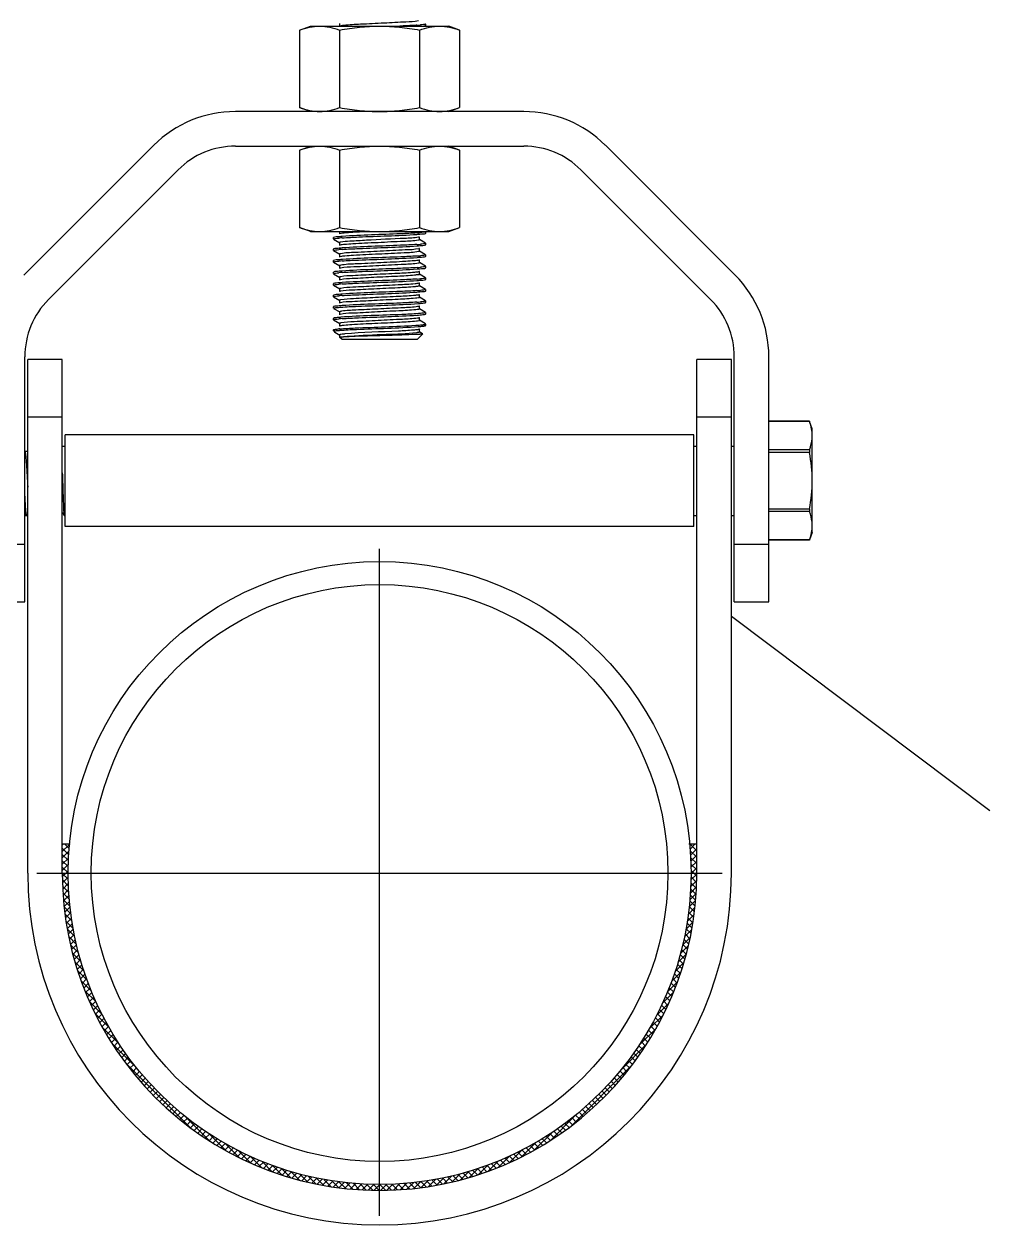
# Model space of a CAD drawing. Extents: x 27938 to 1507990, y 110129 to 923079.
# Drawn here: x 531898 to 533892, y 338932 to 341410 of the extents above; entities that cross this region are included whole.
import ezdxf

# ---------------------------------------------------------------- set-up
doc = ezdxf.new("R2010")
doc.units = 0
doc.header["$LTSCALE"] = 1000
doc.header["$MEASUREMENT"] = 0
doc.linetypes.add('CENTER', pattern=[50.8, 31.75, -6.35, 6.35, -6.35])
doc.styles.get("Standard").update_dxf_attribs({"font": 'gbenor.shx', "bigfont": 'gbcbig.shx'})
doc.dimstyles.get("Standard").update_dxf_attribs({"dimtxt": 0.18, "dimasz": 0.18, "dimexe": 0.18, "dimexo": 0.0625, "dimgap": 0.09, "dimtad": 0, "dimtih": 1, "dimtoh": 1, "dimdec": 4, "dimzin": 0, "dimdsep": 46, "dimtxsty": 'Standard', "dimcen": 0.09, "dimadec": 0, "dimazin": 0, "dimtfac": 1, "dimtdec": 4, "dimtofl": 0, "dimtmove": 0, "dimatfit": 3, "dimfxl": 1, "dimtolj": 1, "dimtzin": 0, "dimarcsym": 0})

msp = doc.modelspace()

# ---------------------------------------------------------------- hatches: boundary and pattern name
h = msp.add_hatch()
h.set_pattern_fill('ANSI37', color=256, scale=2.904, style=0)
h.set_pattern_definition([(45, (672231.241, 604978.367), (-6.51966594, 6.51966594), []), (135, (672231.241, 604978.367), (-6.51966594, -6.51966594), [])])
h.paths.add_polyline_path([(533286.4, 339717.8), (533271.8, 339717.8, -0.023186), (533274.5, 339658.3, -1), (531988.6, 339658.3, -0.023186), (531991.4, 339717.8), (531976.7, 339717.8), (531976.7, 339658.3, 1), (533286.4, 339658.3)])

# ---------------------------------------------------------------- linework, layer by layer
at = {"linetype": 'Continuous'}
for p, q in [((532466.6, 341398.1), (532488.7, 341406.1)), ((532466.6, 341398.1), (532466.6, 341238)), ((532488.7, 341406.1), (532774.5, 341406.1)), ((532549.1, 341398.1), (532549.1, 341238)), ((532549.2, 341411.9), (532549.2, 341405.9)), ((532714.1, 341398.1), (532714.1, 341238)), ((532726.6, 341407.1), (532726.8, 341407.4)), ((532726.8, 341407.4), (532726.8, 341410.4)), ((532726.8, 341407.4), (532726.8, 341410.4)), ((532796.6, 341398.1), (532774.5, 341406.1)), ((532796.6, 341398.1), (532796.6, 341238)), ((532929.2, 341229.9), (532333.9, 341229.9)), ((532488.7, 341229.9), (532466.6, 341238)), ((532774.5, 341229.9), (532796.6, 341238)), ((532165.5, 341160.2), (531897.6, 340892.3)), ((532333.9, 341158.5), (532929.2, 341158.5)), ((532466.6, 341150.4), (532488.7, 341158.5)), ((532466.6, 341150.4), (532466.6, 340990.3)), ((532549.1, 341150.4), (532549.1, 340990.3)), ((532714.1, 341150.4), (532714.1, 340990.3)), ((532796.6, 341150.4), (532774.5, 341158.5)), ((532796.6, 341150.4), (532796.6, 340990.3)), ((533365.5, 340892.3), (533097.6, 341160.2)), ((531948.2, 340841.8), (532216.1, 341109.7)), ((533047.1, 341109.7), (533315, 340841.8)), ((532488.7, 340982.3), (532466.6, 340990.3)), ((532488.7, 340982.3), (532774.5, 340982.3)), ((532536.6, 340970.1), (532536.3, 340969.8)), ((532536.3, 340966.9), (532536.3, 340969.8)), ((532536.3, 340966.9), (532536.3, 340969.8)), ((532549.2, 340983.2), (532549.2, 340977.3)), ((532713.9, 340965.4), (532713.9, 340971.3)), ((532726.6, 340978.5), (532726.8, 340978.8)), ((532726.8, 340978.8), (532726.8, 340981.7)), ((532726.8, 340978.8), (532726.8, 340981.7)), ((532774.5, 340982.3), (532796.6, 340990.3)), ((532536.6, 340946.3), (532536.3, 340946)), ((532536.3, 340943), (532536.3, 340946)), ((532536.3, 340943), (532536.3, 340946)), ((532536.6, 340966.6), (532549.5, 340959.1)), ((532549.2, 340959.4), (532549.2, 340953.5)), ((532726.6, 340958.2), (532713.7, 340965.7)), ((532713.9, 340941.6), (532713.9, 340947.5)), ((532726.6, 340954.7), (532726.8, 340954.9)), ((532726.8, 340954.9), (532726.8, 340957.9)), ((532726.8, 340954.9), (532726.8, 340957.9)), ((532536.6, 340922.5), (532536.3, 340922.2)), ((532536.3, 340919.2), (532536.3, 340922.2)), ((532536.3, 340919.2), (532536.3, 340922.2)), ((532536.6, 340942.8), (532549.5, 340935.3)), ((532536.6, 340919), (532549.5, 340911.5)), ((532549.2, 340935.6), (532549.2, 340929.6)), ((532712.5, 340940.8), (532711.9, 340940.7)), ((532726.6, 340934.4), (532713.7, 340941.9)), ((532713.9, 340917.7), (532713.9, 340923.7)), ((532726.6, 340930.9), (532726.8, 340931.1)), ((532726.8, 340931.1), (532726.8, 340934.1)), ((532726.8, 340931.1), (532726.8, 340934.1)), ((532536.6, 340898.7), (532536.3, 340898.4)), ((532536.3, 340895.4), (532536.3, 340898.4)), ((532536.3, 340895.4), (532536.3, 340898.4)), ((532536.6, 340895.2), (532549.5, 340887.7)), ((532549.2, 340911.8), (532549.2, 340905.8)), ((532712.8, 340917.1), (532711.9, 340916.9)), ((532726.6, 340910.6), (532713.7, 340918)), ((532726.6, 340886.7), (532713.7, 340894.2)), ((532713.9, 340893.9), (532713.9, 340899.9)), ((532726.6, 340907.1), (532726.8, 340907.3)), ((532726.8, 340907.3), (532726.8, 340910.3)), ((532726.8, 340907.3), (532726.8, 340910.3)), ((532536.6, 340874.8), (532536.3, 340874.6)), ((532536.3, 340871.6), (532536.3, 340874.6)), ((532536.3, 340871.6), (532536.3, 340874.6)), ((532536.6, 340871.3), (532549.5, 340863.9)), ((532549.2, 340888), (532549.2, 340882)), ((532726.6, 340862.9), (532713.7, 340870.4)), ((532713.9, 340870.1), (532713.9, 340876.1)), ((532726.6, 340883.2), (532726.8, 340883.5)), ((532726.8, 340883.5), (532726.8, 340886.5)), ((532726.8, 340883.5), (532726.8, 340886.5)), ((532536.6, 340851), (532536.3, 340850.8)), ((532536.3, 340847.8), (532536.3, 340850.8)), ((532536.3, 340847.8), (532536.3, 340850.8)), ((532536.6, 340847.5), (532549.5, 340840)), ((532549.2, 340864.2), (532549.2, 340858.2)), ((532726.6, 340839.1), (532713.7, 340846.6)), ((532713.9, 340846.3), (532713.9, 340852.3)), ((532726.6, 340859.4), (532726.8, 340859.7)), ((532726.8, 340859.7), (532726.8, 340862.7)), ((532726.8, 340859.7), (532726.8, 340862.7)), ((532536.6, 340827.2), (532536.3, 340827)), ((532536.3, 340824), (532536.3, 340827)), ((532536.3, 340824), (532536.3, 340827)), ((532536.6, 340823.7), (532549.5, 340816.2)), ((532549.2, 340840.3), (532549.2, 340834.4)), ((532726.6, 340815.3), (532713.7, 340822.8)), ((532713.9, 340822.5), (532713.9, 340828.4)), ((532726.6, 340835.6), (532726.8, 340835.9)), ((532726.8, 340835.9), (532726.8, 340838.9)), ((532726.8, 340835.9), (532726.8, 340838.9)), ((532536.6, 340803.4), (532536.3, 340803.1)), ((532536.3, 340800.2), (532536.3, 340803.1)), ((532536.3, 340800.2), (532536.3, 340803.1)), ((532536.6, 340799.9), (532549.5, 340792.4)), ((532549.2, 340816.5), (532549.2, 340810.6)), ((532726.6, 340791.5), (532713.7, 340799)), ((532713.9, 340798.7), (532713.9, 340804.6)), ((532726.6, 340811.8), (532726.8, 340812.1)), ((532726.8, 340812.1), (532726.8, 340815)), ((532726.8, 340812.1), (532726.8, 340815)), ((532536.3, 340779.3), (532536.4, 340779.4)), ((532536.3, 340777.2), (532536.3, 340779.3)), ((532536.3, 340777.2), (532539, 340777.2)), ((532536.4, 340779.4), (532536.6, 340779.6)), ((532538.5, 340775.1), (532539.3, 340774.5)), ((532539.3, 340774.5), (532549.5, 340768.6)), ((532549.2, 340792.7), (532549.2, 340786.8)), ((532709, 340759.4), (532720.6, 340771)), ((532713.7, 340780.5), (532714.8, 340781.1)), ((532720.5, 340771.2), (532713.7, 340775.2)), ((532713.9, 340774.9), (532713.9, 340780.8)), ((532726.6, 340788), (532726.8, 340788.3)), ((532726.7, 340791), (532726.7, 340791.1)), ((532726.8, 340788.3), (532726.8, 340791.2)), ((532726.8, 340788.3), (532726.8, 340791.2)), ((532549.2, 340768.9), (532549.2, 340764.4)), ((532554.8, 340764.4), (532549.2, 340764.4)), ((532554.2, 340759.4), (532549.2, 340764.4)), ((532709, 340759.4), (532554.2, 340759.4)), ((531899.3, 340217.9), (531899.3, 340723.9)), ((533363.8, 340217.9), (533363.8, 340723.9)), ((533435.3, 340217.9), (533435.3, 340723.9)), ((531976.7, 340718), (531905.3, 340718)), ((531905.3, 339658.3), (531905.3, 340718)), ((531976.7, 339658.3), (531976.7, 340718)), ((533357.9, 340718), (533286.4, 340718)), ((533286.4, 339658.3), (533286.4, 340718)), ((533357.9, 339658.3), (533357.9, 340718)), ((531976.7, 340598.9), (531905.3, 340598.9)), ((533357.9, 340598.9), (533286.4, 340598.9)), ((533518.9, 340590.7), (533435.3, 340590.7)), ((533519.1, 340589.9), (533435.3, 340589.9)), ((533518.9, 340590.7), (533519.1, 340589.9)), ((533524.6, 340575.1), (533519.2, 340589.9)), ((533524.6, 340360.8), (533524.6, 340575.1)), ((533280.5, 340562.6), (531982.7, 340562.6)), ((531982.7, 340373.3), (531982.7, 340562.6)), ((533280.5, 340373.3), (533280.5, 340562.6)), ((531899.7, 340527.8), (531899.3, 340528.3)), ((531904.5, 340528), (531899.3, 340528)), ((531905.3, 340529.7), (531904.4, 340528)), ((531976.7, 340539.4), (531982.7, 340539.4)), ((531976.7, 340539.4), (531982.7, 340539.4)), ((533280.5, 340539.4), (533286.4, 340539.4)), ((533280.5, 340539.4), (533286.4, 340539.4)), ((533357.9, 340539.4), (533363.8, 340539.4)), ((533357.9, 340539.4), (533363.8, 340539.4)), ((533519.1, 340531.5), (533435.3, 340531.5)), ((533519.1, 340526.3), (533435.3, 340526.3)), ((531899.3, 340398.5), (531900.4, 340396.7)), ((531903.5, 340396.7), (531905.3, 340399.8)), ((531976.7, 340401.6), (531977.6, 340401.6)), ((531977.3, 340401.8), (531977.4, 340401.6)), ((531977.4, 340401.6), (531980.4, 340396.5)), ((533519.1, 340409.5), (533435.3, 340409.5)), ((533519.1, 340404.3), (533435.3, 340404.3)), ((531900.4, 340396.7), (531900.6, 340396.5)), ((531900.6, 340396.5), (531903.2, 340396.5)), ((531900.6, 340396.5), (531903.2, 340396.5)), ((531903.5, 340396.7), (531903.2, 340396.5)), ((531980.4, 340396.5), (531982.7, 340396.5)), ((531980.4, 340396.5), (531982.7, 340396.5)), ((531980.4, 340396.5), (531980.4, 340396.5)), ((533280.5, 340373.3), (531982.7, 340373.3)), ((533280.5, 340396.5), (533286.4, 340396.5)), ((533280.5, 340396.5), (533286.4, 340396.5)), ((533357.9, 340396.5), (533363.8, 340396.5)), ((533357.9, 340396.5), (533363.8, 340396.5)), ((533524.6, 340360.8), (533519.2, 340345.9)), ((531827.9, 340336.9), (531899.3, 340336.9)), ((533363.8, 340336.9), (533435.3, 340336.9)), ((533519.1, 340345.9), (533435.3, 340345.9)), ((533518.9, 340345.1), (533435.3, 340345.1)), ((533519.1, 340345.9), (533518.9, 340345.1)), ((531827.9, 340217.9), (531899.3, 340217.9)), ((533363.8, 340217.9), (533435.3, 340217.9)), ((531992.9, 339717.8), (531976.7, 339717.8)), ((533286.4, 339717.8), (533270.3, 339717.8))]:
    msp.add_line(p, q, dxfattribs=at)
at = {"color": 0, "linetype": 'CENTER'}
for p, q in [((532631.6, 338951), (532631.6, 340327.7)), ((531924.3, 339658.3), (533338.8, 339658.3))]:
    msp.add_line(p, q, dxfattribs=at)
at = {"linetype": 'Continuous'}
for radius in [642.9, 595.3]:
    msp.add_circle((532631.6, 339658.3), radius, dxfattribs=at)
for centre, radius, start, end in [((532681.3, 341819.1), 412, 273.8133, 274.8057), ((532712, 341484.9), 79.4, 277.0234, 277.4125), ((532333.9, 340991.8), 238.1, 90, 135), ((532929.2, 340991.8), 238.1, 45, 90), ((532333.9, 340991.8), 166.7, 90, 135), ((532929.2, 340991.8), 166.7, 45, 90), ((532582, 340556.3), 413.8, 93.801, 94.806), ((532681.5, 341388.4), 409.9, 273.83, 274.8033), ((532582.4, 340527.9), 418.5, 93.7705, 94.8059), ((532681.4, 341364.7), 410.1, 273.8287, 274.8033), ((532707.9, 340983.8), 19.7, 281.4638, 282.555), ((532581.5, 340515.2), 407.3, 93.848, 94.803), ((532681.5, 341340.5), 409.6, 273.8318, 274.8033), ((532581.6, 340490.2), 408.5, 93.8383, 94.8045), ((532681.7, 341313.9), 406.9, 273.8501, 274.8032), ((532581.8, 340464.5), 410.4, 93.8243, 94.8054), ((532681.5, 341292.2), 409, 273.8361, 274.8034), ((533197.1, 340723.9), 238.1, 0, 45), ((532582, 340437.4), 413.7, 93.8019, 94.806), ((532681.5, 341269.3), 409.9, 273.8301, 274.8033), ((532066, 340723.9), 166.7, 135, 180), ((532681.4, 341245.7), 410.1, 273.8286, 274.8033), ((533197.1, 340723.9), 166.7, 0, 45), ((532581.5, 340396.2), 407.3, 93.8481, 94.803), ((532571.8, 340494.9), 287.3, 94.5029, 95.1286), ((532577.8, 340417.2), 362.3, 94.4288, 94.5479), ((532697.5, 340859.3), 86.5, 277.0601, 277.7461), ((532702.7, 340928.1), 158.4, 274.1459, 274.589), ((532631.6, 339658.3), 726.3, 180, 0), ((532631.6, 339658.3), 654.9, 180, 0)]:
    msp.add_arc(centre, radius, start, end, dxfattribs=at)
for points, knots in [([(532711.6, 341416.9), (532703.1, 341415.3), (532679.4, 341414.4), (532639.7, 341412.1), (532597, 341410.2), (532569.3, 341408.8), (532557.9, 341407.7)], [0, 0, 0, 0, 0.167345, 0.461239, 0.776453, 1, 1, 1, 1]), ([(532466.6, 341398.1), (532473.3, 341400.5), (532486.8, 341404.6), (532500.9, 341406.1), (532507.8, 341406.1)], [0, 0, 0, 0, 0.506411, 1, 1, 1, 1]), ([(532507.8, 341406.1), (532514.8, 341406.1), (532528.9, 341404.6), (532542.4, 341400.5), (532549.1, 341398.1)], [0, 0, 0, 0, 0.493589, 1, 1, 1, 1]), ([(532549.1, 341398.1), (532562.7, 341400.6), (532590.1, 341404.6), (532617.8, 341406.1), (532631.6, 341406.1)], [0, 0, 0, 0, 0.500036, 1, 1, 1, 1]), ([(532557.9, 341407.7), (532556.9, 341407.6), (532554.1, 341407.1), (532551, 341407.1), (532549.5, 341406.2)], [0, 0, 0, 0, 0.374818, 1, 1, 1, 1]), ([(532631.6, 341406.1), (532645.4, 341406.1), (532673.1, 341404.6), (532700.5, 341400.6), (532714.1, 341398.1)], [0, 0, 0, 0, 0.499964, 1, 1, 1, 1]), ([(532708.7, 341408), (532706.2, 341407.8), (532694.5, 341407.1), (532682.8, 341406.6), (532673.5, 341406.1)], [0, 0, 0, 0, 0.209715, 1, 1, 1, 1]), ([(532714.1, 341398.1), (532720.8, 341400.5), (532734.3, 341404.6), (532748.4, 341406.1), (532755.3, 341406.1)], [0, 0, 0, 0, 0.506411, 1, 1, 1, 1]), ([(532726.8, 341410.4), (532726.8, 341409.9), (532724.6, 341409.6), (532723.4, 341409.3), (532722.3, 341409.2)], [0, 0, 0, 0, 0.271552, 1, 1, 1, 1]), ([(532722.3, 341406.2), (532722.8, 341406.3), (532724.2, 341406.5), (532725.8, 341406.7), (532726.6, 341407.1)], [0, 0, 0, 0, 0.362796, 1, 1, 1, 1]), ([(532755.3, 341406.1), (532762.3, 341406.1), (532776.4, 341404.6), (532789.9, 341400.5), (532796.6, 341398.1)], [0, 0, 0, 0, 0.493589, 1, 1, 1, 1]), ([(532466.6, 341238), (532473.3, 341235.5), (532486.8, 341231.5), (532500.9, 341229.9), (532507.8, 341229.9)], [0, 0, 0, 0, 0.506411, 1, 1, 1, 1]), ([(532507.8, 341229.9), (532514.8, 341229.9), (532528.9, 341231.5), (532542.4, 341235.5), (532549.1, 341238)], [0, 0, 0, 0, 0.493589, 1, 1, 1, 1]), ([(532549.1, 341238), (532562.7, 341235.5), (532590.1, 341231.4), (532617.8, 341229.9), (532631.6, 341229.9)], [0, 0, 0, 0, 0.500036, 1, 1, 1, 1]), ([(532631.6, 341229.9), (532645.4, 341229.9), (532673.1, 341231.4), (532700.5, 341235.5), (532714.1, 341238)], [0, 0, 0, 0, 0.499964, 1, 1, 1, 1]), ([(532714.1, 341238), (532720.8, 341235.5), (532734.3, 341231.5), (532748.4, 341229.9), (532755.3, 341229.9)], [0, 0, 0, 0, 0.506411, 1, 1, 1, 1]), ([(532755.3, 341229.9), (532762.3, 341229.9), (532776.4, 341231.5), (532789.9, 341235.5), (532796.6, 341238)], [0, 0, 0, 0, 0.493589, 1, 1, 1, 1]), ([(532466.6, 341150.4), (532473.3, 341152.9), (532486.8, 341156.9), (532500.9, 341158.5), (532507.8, 341158.5)], [0, 0, 0, 0, 0.506411, 1, 1, 1, 1]), ([(532507.8, 341158.5), (532514.8, 341158.5), (532528.9, 341156.9), (532542.4, 341152.9), (532549.1, 341150.4)], [0, 0, 0, 0, 0.493589, 1, 1, 1, 1]), ([(532549.1, 341150.4), (532562.7, 341152.9), (532590.1, 341157), (532617.8, 341158.5), (532631.6, 341158.5)], [0, 0, 0, 0, 0.500036, 1, 1, 1, 1]), ([(532631.6, 341158.5), (532645.4, 341158.5), (532673.1, 341157), (532700.5, 341152.9), (532714.1, 341150.4)], [0, 0, 0, 0, 0.499964, 1, 1, 1, 1]), ([(532714.1, 341150.4), (532720.8, 341152.9), (532734.3, 341156.9), (532748.4, 341158.5), (532755.3, 341158.5)], [0, 0, 0, 0, 0.506411, 1, 1, 1, 1]), ([(532755.3, 341158.5), (532762.3, 341158.5), (532776.4, 341156.9), (532789.9, 341152.9), (532796.6, 341150.4)], [0, 0, 0, 0, 0.493589, 1, 1, 1, 1]), ([(532466.6, 340990.3), (532473.3, 340987.9), (532486.8, 340983.8), (532500.9, 340982.3), (532507.8, 340982.3)], [0, 0, 0, 0, 0.506411, 1, 1, 1, 1]), ([(532507.8, 340982.3), (532514.8, 340982.3), (532528.9, 340983.8), (532542.4, 340987.9), (532549.1, 340990.3)], [0, 0, 0, 0, 0.493589, 1, 1, 1, 1]), ([(532536.3, 340966.9), (532536.3, 340967.3), (532538.6, 340967.6), (532539.8, 340967.9), (532540.9, 340968)], [0, 0, 0, 0, 0.271489, 1, 1, 1, 1]), ([(532554.4, 340972.2), (532550.3, 340971.9), (532544.5, 340971.1), (532538.2, 340971), (532536.6, 340970.1)], [0, 0, 0, 0, 0.690397, 1, 1, 1, 1]), ([(532549.1, 340990.3), (532562.7, 340987.8), (532590.1, 340983.8), (532617.8, 340982.3), (532631.6, 340982.3)], [0, 0, 0, 0, 0.500036, 1, 1, 1, 1]), ([(532558.5, 340979.1), (532557.3, 340979), (532554.4, 340978.5), (532551.1, 340978.5), (532549.5, 340977.6)], [0, 0, 0, 0, 0.376069, 1, 1, 1, 1]), ([(532712.2, 340970.5), (532702.9, 340968.5), (532666.7, 340967.7), (532619.5, 340965), (532575.4, 340962.4), (532557.4, 340961.6), (532551.2, 340960.2)], [0, 0, 0, 0, 0.177393, 0.66769, 0.881926, 1, 1, 1, 1]), ([(532708.8, 340979.4), (532697.6, 340978.6), (532646.1, 340976.1), (532594.5, 340974.9), (532554.4, 340972.2)], [0, 0, 0, 0, 0.219163, 1, 1, 1, 1]), ([(532554.6, 340969.2), (532565.9, 340970), (532617.3, 340972.5), (532668.8, 340973.7), (532708.8, 340976.4)], [0, 0, 0, 0, 0.219847, 1, 1, 1, 1]), ([(532611.1, 340982.3), (532605.7, 340982), (532588.2, 340981.1), (532570.6, 340980.3), (532558.5, 340979.1)], [0, 0, 0, 0, 0.307606, 1, 1, 1, 1]), ([(532631.6, 340982.3), (532645.4, 340982.3), (532673.1, 340983.8), (532700.5, 340987.8), (532714.1, 340990.3)], [0, 0, 0, 0, 0.499964, 1, 1, 1, 1]), ([(532708.8, 340976.4), (532712.9, 340976.7), (532718.7, 340977.5), (532725, 340977.6), (532726.6, 340978.5)], [0, 0, 0, 0, 0.69032, 1, 1, 1, 1]), ([(532713.7, 340971), (532713.5, 340970.9), (532713, 340970.7), (532712.5, 340970.6), (532712.2, 340970.5)], [0, 0, 0, 0, 0.399724, 1, 1, 1, 1]), ([(532714.1, 340990.3), (532720.8, 340987.9), (532734.3, 340983.8), (532748.4, 340982.3), (532755.3, 340982.3)], [0, 0, 0, 0, 0.506411, 1, 1, 1, 1]), ([(532726.8, 340981.7), (532726.8, 340981.3), (532724.5, 340981), (532723.4, 340980.7), (532722.2, 340980.6)], [0, 0, 0, 0, 0.271498, 1, 1, 1, 1]), ([(532755.3, 340982.3), (532762.3, 340982.3), (532776.4, 340983.8), (532789.9, 340987.9), (532796.6, 340990.3)], [0, 0, 0, 0, 0.493589, 1, 1, 1, 1]), ([(532536.3, 340943), (532536.3, 340943.5), (532538.6, 340943.8), (532539.8, 340944.1), (532541, 340944.2)], [0, 0, 0, 0, 0.271295, 1, 1, 1, 1]), ([(532554.6, 340948.4), (532550.4, 340948.1), (532544.6, 340947.3), (532538.2, 340947.2), (532536.6, 340946.3)], [0, 0, 0, 0, 0.690611, 1, 1, 1, 1]), ([(532551.2, 340960.2), (532550.7, 340960.1), (532550.1, 340960), (532549.2, 340959.6), (532549.2, 340959.4)], [0, 0, 0, 0, 0.704879, 1, 1, 1, 1]), ([(532550.1, 340954), (532550, 340954), (532549.8, 340953.9), (532549.6, 340953.8), (532549.5, 340953.8)], [0, 0, 0, 0, 0.566217, 1, 1, 1, 1]), ([(532711.8, 340964.5), (532701.9, 340962.5), (532673.8, 340961.8), (532636.9, 340959.6), (532601.9, 340958), (532578.8, 340956.9), (532562, 340955.5), (532553, 340954.9), (532550.1, 340954)], [0, 0, 0, 0, 0.187457, 0.515971, 0.686936, 0.835422, 0.943971, 1, 1, 1, 1]), ([(532712.5, 340946.8), (532703.4, 340944.6), (532676.6, 340944.3), (532632.8, 340941.5), (532588.4, 340939.1), (532560.9, 340938.5), (532551.2, 340936.4)], [0, 0, 0, 0, 0.173043, 0.493074, 0.817013, 1, 1, 1, 1]), ([(532708.8, 340955.6), (532697.6, 340954.8), (532646.2, 340952.3), (532594.7, 340951.1), (532554.6, 340948.4)], [0, 0, 0, 0, 0.218984, 1, 1, 1, 1]), ([(532554.9, 340945.4), (532566.2, 340946.2), (532617.5, 340948.7), (532668.9, 340949.9), (532708.9, 340952.6)], [0, 0, 0, 0, 0.220532, 1, 1, 1, 1]), ([(532708.9, 340952.6), (532713, 340952.9), (532718.7, 340953.7), (532725, 340953.8), (532726.6, 340954.7)], [0, 0, 0, 0, 0.690291, 1, 1, 1, 1]), ([(532713.9, 340965.4), (532713.9, 340965.2), (532713.2, 340964.8), (532712.6, 340964.7), (532712.2, 340964.6)], [0, 0, 0, 0, 0.300214, 1, 1, 1, 1]), ([(532713.7, 340947.2), (532713.5, 340947.1), (532713.1, 340947), (532712.7, 340946.9), (532712.5, 340946.8)], [0, 0, 0, 0, 0.410179, 1, 1, 1, 1]), ([(532726.8, 340957.9), (532726.8, 340957.5), (532724.5, 340957.2), (532723.4, 340956.9), (532722.2, 340956.7)], [0, 0, 0, 0, 0.271487, 1, 1, 1, 1]), ([(532536.3, 340919.2), (532536.3, 340919.7), (532538.6, 340919.9), (532539.8, 340920.3), (532540.9, 340920.4)], [0, 0, 0, 0, 0.271606, 1, 1, 1, 1]), ([(532554.9, 340924.6), (532550.6, 340924.3), (532544.7, 340923.5), (532538.2, 340923.4), (532536.6, 340922.5)], [0, 0, 0, 0, 0.690892, 1, 1, 1, 1]), ([(532551.2, 340936.4), (532550.7, 340936.3), (532550.1, 340936.2), (532549.2, 340935.8), (532549.2, 340935.6)], [0, 0, 0, 0, 0.705077, 1, 1, 1, 1]), ([(532550.4, 340930.3), (532550.2, 340930.2), (532549.9, 340930.1), (532549.6, 340930), (532549.5, 340929.9)], [0, 0, 0, 0, 0.579663, 1, 1, 1, 1]), ([(532711.9, 340940.7), (532702.1, 340938.7), (532674.4, 340938.1), (532629.8, 340935.3), (532588.9, 340933.8), (532562.7, 340931.8), (532553.5, 340931.1), (532550.4, 340930.3)], [0, 0, 0, 0, 0.184913, 0.510935, 0.830756, 0.941119, 1, 1, 1, 1]), ([(532712.8, 340923.1), (532709.8, 340922.2), (532700.6, 340921.6), (532674.4, 340919.5), (532633.5, 340918.1), (532588.9, 340915.3), (532561.1, 340914.7), (532551.3, 340912.6)], [0, 0, 0, 0, 0.058467, 0.168569, 0.488344, 0.81473, 1, 1, 1, 1]), ([(532554.2, 340921.6), (532565.5, 340922.4), (532617.1, 340924.8), (532668.8, 340926), (532709, 340928.8)], [0, 0, 0, 0, 0.219027, 1, 1, 1, 1]), ([(532708.9, 340931.7), (532697.6, 340931), (532646.3, 340928.5), (532594.9, 340927.3), (532554.9, 340924.6)], [0, 0, 0, 0, 0.218636, 1, 1, 1, 1]), ([(532709, 340928.8), (532713.1, 340929.1), (532718.8, 340929.8), (532725, 340930), (532726.6, 340930.9)], [0, 0, 0, 0, 0.69012, 1, 1, 1, 1]), ([(532713.9, 340941.6), (532713.9, 340941.4), (532713.3, 340941), (532712.9, 340940.9), (532712.5, 340940.8)], [0, 0, 0, 0, 0.308051, 1, 1, 1, 1]), ([(532713.7, 340923.4), (532713.6, 340923.3), (532713.3, 340923.2), (532713, 340923.1), (532712.8, 340923.1)], [0, 0, 0, 0, 0.42214, 1, 1, 1, 1]), ([(532726.8, 340934.1), (532726.8, 340933.7), (532724.5, 340933.4), (532723.4, 340933.1), (532722.2, 340932.9)], [0, 0, 0, 0, 0.271512, 1, 1, 1, 1]), ([(532536.3, 340895.4), (532536.3, 340895.8), (532538.6, 340896.1), (532539.7, 340896.4), (532540.9, 340896.6)], [0, 0, 0, 0, 0.271632, 1, 1, 1, 1]), ([(532554.2, 340900.7), (532550.1, 340900.5), (532544.4, 340899.7), (532538.1, 340899.6), (532536.6, 340898.7)], [0, 0, 0, 0, 0.690153, 1, 1, 1, 1]), ([(532551.3, 340912.6), (532550.8, 340912.5), (532550.1, 340912.4), (532549.2, 340912), (532549.2, 340911.8)], [0, 0, 0, 0, 0.70574, 1, 1, 1, 1]), ([(532550.7, 340906.6), (532550.5, 340906.5), (532550, 340906.4), (532549.6, 340906.2), (532549.5, 340906.1)], [0, 0, 0, 0, 0.591406, 1, 1, 1, 1]), ([(532711.9, 340916.9), (532702.3, 340914.9), (532674.9, 340914.2), (532630.5, 340911.8), (532586.7, 340909.1), (532559.8, 340908.8), (532550.7, 340906.6)], [0, 0, 0, 0, 0.182676, 0.506256, 0.826306, 1, 1, 1, 1]), ([(532704, 340898), (532692.4, 340896.9), (532664.6, 340895.4), (532621.9, 340893.6), (532582.8, 340891.3), (532559.5, 340890.5), (532551.4, 340888.8)], [0, 0, 0, 0, 0.229817, 0.546056, 0.837001, 1, 1, 1, 1]), ([(532709, 340907.9), (532697.7, 340907.2), (532646.1, 340904.7), (532594.4, 340903.5), (532554.2, 340900.7)], [0, 0, 0, 0, 0.218951, 1, 1, 1, 1]), ([(532554.3, 340897.8), (532565.5, 340898.5), (532617.1, 340901), (532668.7, 340902.2), (532708.9, 340905)], [0, 0, 0, 0, 0.219111, 1, 1, 1, 1]), ([(532713.1, 340899.3), (532712.6, 340899.2), (532709.6, 340898.5), (532706.6, 340898.3), (532704, 340898)], [0, 0, 0, 0, 0.153672, 1, 1, 1, 1]), ([(532713.9, 340893.9), (532713.9, 340893), (532708.8, 340893.1), (532706.5, 340892.3), (532704, 340892)], [0, 0, 0, 0, 0.264855, 1, 1, 1, 1]), ([(532708.9, 340905), (532713, 340905.2), (532718.7, 340906), (532725, 340906.1), (532726.6, 340907.1)], [0, 0, 0, 0, 0.690251, 1, 1, 1, 1]), ([(532713.9, 340917.7), (532713.9, 340917.6), (532713.5, 340917.3), (532713.1, 340917.2), (532712.8, 340917.1)], [0, 0, 0, 0, 0.317825, 1, 1, 1, 1]), ([(532713.7, 340899.6), (532713.6, 340899.5), (532713.4, 340899.4), (532713.2, 340899.4), (532713.1, 340899.3)], [0, 0, 0, 0, 0.435885, 1, 1, 1, 1]), ([(532726.8, 340910.3), (532726.8, 340909.9), (532724.6, 340909.6), (532723.4, 340909.3), (532722.3, 340909.1)], [0, 0, 0, 0, 0.271635, 1, 1, 1, 1]), ([(532536.3, 340871.6), (532536.3, 340872), (532538.6, 340872.3), (532539.8, 340872.6), (532540.9, 340872.8)], [0, 0, 0, 0, 0.271604, 1, 1, 1, 1]), ([(532554.3, 340876.9), (532550.2, 340876.7), (532544.4, 340875.9), (532538.2, 340875.8), (532536.6, 340874.8)], [0, 0, 0, 0, 0.690253, 1, 1, 1, 1]), ([(532551.4, 340888.8), (532550.8, 340888.7), (532550.2, 340888.6), (532549.2, 340888.2), (532549.2, 340888)], [0, 0, 0, 0, 0.706684, 1, 1, 1, 1]), ([(532551, 340882.8), (532550.7, 340882.7), (532550.2, 340882.6), (532549.7, 340882.4), (532549.5, 340882.3)], [0, 0, 0, 0, 0.601132, 1, 1, 1, 1]), ([(532704, 340892), (532692.3, 340890.9), (532664.2, 340889.5), (532621.2, 340887.7), (532582.1, 340885.2), (532559, 340884.6), (532551, 340882.8)], [0, 0, 0, 0, 0.231611, 0.549958, 0.840821, 1, 1, 1, 1]), ([(532704.8, 340874.3), (532693.3, 340873.1), (532665.6, 340871.7), (532622.8, 340869.8), (532583.3, 340867.5), (532559.8, 340866.7), (532551.5, 340865)], [0, 0, 0, 0, 0.226067, 0.541995, 0.83483, 1, 1, 1, 1]), ([(532708.9, 340884.1), (532697.6, 340883.4), (532646.1, 340880.9), (532594.5, 340879.7), (532554.3, 340876.9)], [0, 0, 0, 0, 0.219164, 1, 1, 1, 1]), ([(532554.4, 340874), (532565.7, 340874.7), (532617.1, 340877.2), (532668.7, 340878.4), (532708.8, 340881.1)], [0, 0, 0, 0, 0.21936, 1, 1, 1, 1]), ([(532713.7, 340875.8), (532713.4, 340875.6), (532710.4, 340874.8), (532707.4, 340874.5), (532704.8, 340874.3)], [0, 0, 0, 0, 0.123476, 1, 1, 1, 1]), ([(532713.9, 340870.1), (532713.9, 340869.3), (532709.2, 340869.2), (532707.1, 340868.5), (532704.8, 340868.3)], [0, 0, 0, 0, 0.265469, 1, 1, 1, 1]), ([(532708.8, 340881.1), (532713, 340881.4), (532718.7, 340882.2), (532725, 340882.3), (532726.6, 340883.2)], [0, 0, 0, 0, 0.690307, 1, 1, 1, 1]), ([(532726.8, 340886.5), (532726.8, 340886.1), (532724.6, 340885.8), (532723.4, 340885.5), (532722.2, 340885.3)], [0, 0, 0, 0, 0.271547, 1, 1, 1, 1]), ([(532536.3, 340847.8), (532536.3, 340848.2), (532538.6, 340848.5), (532539.8, 340848.8), (532540.9, 340849)], [0, 0, 0, 0, 0.271494, 1, 1, 1, 1]), ([(532554.4, 340853.1), (532550.3, 340852.9), (532544.5, 340852.1), (532538.2, 340852), (532536.6, 340851)], [0, 0, 0, 0, 0.690391, 1, 1, 1, 1]), ([(532551.5, 340865), (532550.9, 340864.9), (532550.2, 340864.8), (532549.2, 340864.4), (532549.2, 340864.2)], [0, 0, 0, 0, 0.707858, 1, 1, 1, 1]), ([(532550.8, 340858.9), (532550.5, 340858.9), (532550.1, 340858.8), (532549.6, 340858.6), (532549.5, 340858.5)], [0, 0, 0, 0, 0.593362, 1, 1, 1, 1]), ([(532705.6, 340844.6), (532693.9, 340843.3), (532665.4, 340841.9), (532621.7, 340840.1), (532582, 340837.4), (532558.4, 340837.1), (532550.6, 340835.1)], [0, 0, 0, 0, 0.227469, 0.549388, 0.843981, 1, 1, 1, 1]), ([(532704.8, 340868.3), (532693.1, 340867.1), (532664.8, 340865.7), (532621.4, 340863.9), (532582, 340861.3), (532558.7, 340860.8), (532550.8, 340858.9)], [0, 0, 0, 0, 0.229681, 0.549925, 0.842622, 1, 1, 1, 1]), ([(532705.6, 340850.5), (532694.3, 340849.3), (532666.8, 340847.9), (532624.2, 340846.1), (532584.3, 340843.8), (532560.4, 340842.9), (532551.8, 340841.3)], [0, 0, 0, 0, 0.221233, 0.535572, 0.830345, 1, 1, 1, 1]), ([(532708.8, 340860.3), (532697.6, 340859.5), (532646.1, 340857.1), (532594.5, 340855.9), (532554.4, 340853.1)], [0, 0, 0, 0, 0.219166, 1, 1, 1, 1]), ([(532554.6, 340850.2), (532565.9, 340850.9), (532617.3, 340853.4), (532668.8, 340854.6), (532708.8, 340857.3)], [0, 0, 0, 0, 0.219828, 1, 1, 1, 1]), ([(532713.7, 340852), (532713.4, 340851.8), (532710.7, 340851), (532708, 340850.8), (532705.6, 340850.5)], [0, 0, 0, 0, 0.125687, 1, 1, 1, 1]), ([(532713.9, 340846.3), (532713.9, 340845.5), (532709.6, 340845.4), (532707.7, 340844.8), (532705.6, 340844.6)], [0, 0, 0, 0, 0.266222, 1, 1, 1, 1]), ([(532708.8, 340857.3), (532712.9, 340857.6), (532718.7, 340858.4), (532725, 340858.5), (532726.6, 340859.4)], [0, 0, 0, 0, 0.69032, 1, 1, 1, 1]), ([(532726.8, 340862.7), (532726.8, 340862.2), (532724.5, 340862), (532723.4, 340861.6), (532722.2, 340861.5)], [0, 0, 0, 0, 0.271499, 1, 1, 1, 1]), ([(532536.3, 340824), (532536.3, 340824.4), (532538.3, 340824.7), (532539.3, 340824.9), (532540.2, 340825.1)], [0, 0, 0, 0, 0.27423, 1, 1, 1, 1]), ([(532554.6, 340829.3), (532550.4, 340829.1), (532544.6, 340828.2), (532538.2, 340828.1), (532536.6, 340827.2)], [0, 0, 0, 0, 0.690603, 1, 1, 1, 1]), ([(532540.2, 340825.1), (532541, 340825.2), (532544.8, 340825.6), (532548.6, 340825.9), (532551.6, 340826.2)], [0, 0, 0, 0, 0.191512, 1, 1, 1, 1]), ([(532551.8, 340841.3), (532551.1, 340841.2), (532550.4, 340841), (532549.2, 340840.6), (532549.2, 340840.3)], [0, 0, 0, 0, 0.711971, 1, 1, 1, 1]), ([(532550.6, 340835.1), (532550.4, 340835), (532550, 340834.9), (532549.6, 340834.8), (532549.5, 340834.7)], [0, 0, 0, 0, 0.586259, 1, 1, 1, 1]), ([(532706.6, 340820.9), (532694.9, 340819.6), (532666.3, 340818.1), (532622.1, 340816.4), (532582, 340813.5), (532558.1, 340813.4), (532550.3, 340811.2)], [0, 0, 0, 0, 0.224291, 0.54869, 0.846043, 1, 1, 1, 1]), ([(532551.6, 340826.2), (532563.1, 340827), (532616.5, 340829.6), (532669.9, 340830.6), (532711.7, 340833.7)], [0, 0, 0, 0, 0.215734, 1, 1, 1, 1]), ([(532707.2, 340826.9), (532696.7, 340825.7), (532670.4, 340824.3), (532628.8, 340822.4), (532588.1, 340820.3), (532563.2, 340819.1), (532553.6, 340817.8)], [0, 0, 0, 0, 0.206521, 0.513188, 0.812618, 1, 1, 1, 1]), ([(532708.8, 340836.5), (532697.6, 340835.7), (532646.2, 340833.2), (532594.7, 340832), (532554.6, 340829.3)], [0, 0, 0, 0, 0.218993, 1, 1, 1, 1]), ([(532713.9, 340822.5), (532713.9, 340821.8), (532710.2, 340821.6), (532708.4, 340821.1), (532706.6, 340820.9)], [0, 0, 0, 0, 0.267546, 1, 1, 1, 1]), ([(532713.7, 340828.1), (532713.4, 340828), (532711.3, 340827.3), (532709.1, 340827.1), (532707.2, 340826.9)], [0, 0, 0, 0, 0.13181, 1, 1, 1, 1]), ([(532711.7, 340833.7), (532712.9, 340833.8), (532716.6, 340834.1), (532720.4, 340834.4), (532723, 340834.8)], [0, 0, 0, 0, 0.307513, 1, 1, 1, 1]), ([(532726.8, 340838.9), (532726.8, 340838.4), (532724.5, 340838.1), (532723.4, 340837.8), (532722.2, 340837.7)], [0, 0, 0, 0, 0.271487, 1, 1, 1, 1]), ([(532723, 340834.8), (532723.8, 340834.9), (532725, 340835.1), (532726.2, 340835.4), (532726.6, 340835.6)], [0, 0, 0, 0, 0.642962, 1, 1, 1, 1]), ([(532536.3, 340800.2), (532536.3, 340800.6), (532538.6, 340800.9), (532539.8, 340801.2), (532540.9, 340801.3)], [0, 0, 0, 0, 0.271605, 1, 1, 1, 1]), ([(532540.2, 340804.2), (532539.4, 340804.1), (532538.2, 340803.9), (532536.9, 340803.6), (532536.6, 340803.4)], [0, 0, 0, 0, 0.643685, 1, 1, 1, 1]), ([(532551.6, 340805.3), (532550.5, 340805.2), (532546.7, 340804.9), (532542.9, 340804.6), (532540.2, 340804.2)], [0, 0, 0, 0, 0.307291, 1, 1, 1, 1]), ([(532553.6, 340817.8), (532553, 340817.7), (532551.8, 340817.3), (532549.2, 340817.4), (532549.2, 340816.5)], [0, 0, 0, 0, 0.422, 1, 1, 1, 1]), ([(532550.3, 340811.2), (532550.2, 340811.2), (532549.9, 340811.1), (532549.6, 340810.9), (532549.5, 340810.9)], [0, 0, 0, 0, 0.574954, 1, 1, 1, 1]), ([(532707.9, 340797.2), (532696.5, 340795.8), (532667.7, 340794.5), (532623.2, 340792.2), (532584.7, 340790.7), (532560.9, 340788.7), (532552.8, 340788.2), (532550.1, 340787.3)], [0, 0, 0, 0, 0.21834, 0.545094, 0.846653, 0.94757, 1, 1, 1, 1]), ([(532710, 340803.4), (532699.7, 340801.9), (532672.4, 340800.7), (532628.9, 340798.6), (532586.5, 340796.2), (532560.7, 340795.4), (532551.5, 340793.6)], [0, 0, 0, 0, 0.196785, 0.514107, 0.823563, 1, 1, 1, 1]), ([(532711.7, 340812.9), (532700.3, 340812), (532646.9, 340809.4), (532593.5, 340808.4), (532551.6, 340805.3)], [0, 0, 0, 0, 0.214986, 1, 1, 1, 1]), ([(532554.2, 340802.5), (532565.5, 340803.3), (532617.1, 340805.8), (532668.8, 340807), (532709, 340809.7)], [0, 0, 0, 0, 0.219029, 1, 1, 1, 1]), ([(532713.9, 340798.7), (532713.9, 340798.1), (532710.9, 340797.8), (532709.4, 340797.4), (532707.9, 340797.2)], [0, 0, 0, 0, 0.270152, 1, 1, 1, 1]), ([(532709, 340809.7), (532713.1, 340810), (532718.8, 340810.8), (532725, 340810.9), (532726.6, 340811.8)], [0, 0, 0, 0, 0.690116, 1, 1, 1, 1]), ([(532713.7, 340804.3), (532713.3, 340804.1), (532712, 340803.8), (532710.8, 340803.6), (532710, 340803.4)], [0, 0, 0, 0, 0.362158, 1, 1, 1, 1]), ([(532723, 340814), (532722.3, 340813.9), (532718.5, 340813.4), (532714.8, 340813.1), (532711.7, 340812.9)], [0, 0, 0, 0, 0.191312, 1, 1, 1, 1]), ([(532726.8, 340815), (532726.8, 340814.7), (532724.9, 340814.4), (532724, 340814.1), (532723, 340814)], [0, 0, 0, 0, 0.274546, 1, 1, 1, 1]), ([(532536.6, 340779.6), (532536.6, 340779.6), (532536.8, 340779.7), (532536.9, 340779.8), (532537, 340779.8)], [0, 0, 0, 0, 0.441108, 1, 1, 1, 1]), ([(532537, 340779.8), (532537.5, 340779.9), (532540.5, 340780.6), (532543.5, 340780.8), (532546.1, 340781.1)], [0, 0, 0, 0, 0.146186, 1, 1, 1, 1]), ([(532538.3, 340776.6), (532538.1, 340776.4), (532537.9, 340775.8), (532538.2, 340775.3), (532538.5, 340775.1)], [0, 0, 0, 0, 0.476657, 1, 1, 1, 1]), ([(532539, 340777.2), (532538.8, 340777.2), (532538.6, 340777), (532538.4, 340776.7), (532538.3, 340776.6)], [0, 0, 0, 0, 0.544923, 1, 1, 1, 1]), ([(532539, 340777.2), (532539.6, 340777.4), (532543, 340777.8), (532546.3, 340778.1), (532549.1, 340778.3)], [0, 0, 0, 0, 0.182451, 1, 1, 1, 1]), ([(532551.5, 340793.6), (532550.9, 340793.5), (532550.3, 340793.4), (532549.2, 340793), (532549.2, 340792.7)], [0, 0, 0, 0, 0.709393, 1, 1, 1, 1]), ([(532549.2, 340781.3), (532559.9, 340782.2), (532612.2, 340784.8), (532664.5, 340786), (532706.2, 340788.7)], [0, 0, 0, 0, 0.203352, 1, 1, 1, 1]), ([(532551.3, 340769.8), (532550.7, 340769.6), (532550.1, 340769.5), (532549.2, 340769.1), (532549.2, 340768.9)], [0, 0, 0, 0, 0.70538, 1, 1, 1, 1]), ([(532550.1, 340787.3), (532550, 340787.3), (532549.8, 340787.2), (532549.6, 340787.1), (532549.5, 340787.1)], [0, 0, 0, 0, 0.564415, 1, 1, 1, 1]), ([(532549.9, 340778.4), (532561.2, 340779.3), (532615.1, 340781.9), (532669, 340783), (532711.5, 340786.1)], [0, 0, 0, 0, 0.210468, 1, 1, 1, 1]), ([(532560, 340770.9), (532559.1, 340770.8), (532556.2, 340770.5), (532553.2, 340770.2), (532551.3, 340769.8)], [0, 0, 0, 0, 0.319412, 1, 1, 1, 1]), ([(532701.3, 340778.7), (532691.1, 340777.8), (532644, 340775.1), (532596.8, 340774.3), (532560, 340770.9)], [0, 0, 0, 0, 0.217154, 1, 1, 1, 1]), ([(532708.1, 340773.4), (532687.3, 340770.8), (532641, 340769.6), (532594.8, 340767.4), (532569.5, 340765.7)], [0, 0, 0, 0, 0.452401, 1, 1, 1, 1]), ([(532714.2, 340770.2), (532713.2, 340770.1), (532708.3, 340769.8), (532703.4, 340769.5), (532699.4, 340769.4)], [0, 0, 0, 0, 0.199346, 1, 1, 1, 1]), ([(532712, 340780), (532711.4, 340779.9), (532707.9, 340779.3), (532704.3, 340778.9), (532701.3, 340778.7)], [0, 0, 0, 0, 0.171752, 1, 1, 1, 1]), ([(532706.2, 340788.7), (532707.8, 340788.8), (532712.9, 340789.1), (532718, 340789.5), (532721.5, 340790)], [0, 0, 0, 0, 0.305882, 1, 1, 1, 1]), ([(532713.9, 340774.9), (532713.9, 340774.4), (532711.6, 340774), (532710.3, 340773.7), (532709.1, 340773.6)], [0, 0, 0, 0, 0.273758, 1, 1, 1, 1]), ([(532711.5, 340786.1), (532712.6, 340786.2), (532716.5, 340786.5), (532720.3, 340786.8), (532722.9, 340787.2)], [0, 0, 0, 0, 0.307445, 1, 1, 1, 1]), ([(532713.7, 340780.5), (532713.5, 340780.4), (532712.9, 340780.2), (532712.4, 340780.1), (532712, 340780)], [0, 0, 0, 0, 0.395428, 1, 1, 1, 1]), ([(532720.6, 340771), (532720.5, 340770.9), (532718.7, 340770.5), (532717, 340770.4), (532715.4, 340770.3)], [0, 0, 0, 0, 0.096339, 1, 1, 1, 1]), ([(532721.5, 340790), (532722.2, 340790), (532723.9, 340790.3), (532725.8, 340790.4), (532726.7, 340791)], [0, 0, 0, 0, 0.373951, 1, 1, 1, 1]), ([(532722.9, 340787.2), (532723.7, 340787.3), (532725, 340787.5), (532726.2, 340787.8), (532726.6, 340788)], [0, 0, 0, 0, 0.643702, 1, 1, 1, 1]), ([(532726.7, 340791.1), (532726.8, 340791.1), (532726.8, 340791.1), (532726.8, 340791.2), (532726.8, 340791.2)], [0, 0, 0, 0, 0.553643, 1, 1, 1, 1]), ([(532569.5, 340765.7), (532568, 340765.6), (532563.1, 340765.2), (532558.2, 340764.8), (532554.8, 340764.4)], [0, 0, 0, 0, 0.302777, 1, 1, 1, 1]), ([(532568.9, 340765.2), (532567.5, 340765.1), (532562.7, 340764.9), (532558, 340764.6), (532554.8, 340764.4)], [0, 0, 0, 0, 0.306721, 1, 1, 1, 1]), ([(532699.4, 340769.4), (532689.6, 340769), (532646.1, 340767.5), (532602.6, 340766.7), (532568.9, 340765.2)], [0, 0, 0, 0, 0.225289, 1, 1, 1, 1]), ([(533519.1, 340531.5), (533520, 340533.9), (533523, 340543.4), (533524.6, 340553.3), (533524.6, 340560.7)], [0, 0, 0, 0, 0.25524, 1, 1, 1, 1]), ([(531899.7, 340527.8), (531899.7, 340527.7), (531899.8, 340527.5), (531899.8, 340527.4), (531899.9, 340527.3)], [0, 0, 0, 0, 0.445943, 1, 1, 1, 1]), ([(531899.9, 340527.3), (531900.2, 340526.2), (531900.7, 340523.3), (531901.7, 340514.8), (531902.7, 340499.7), (531904, 340478.4), (531904.8, 340462.8), (531905.3, 340454.7)], [0, 0, 0, 0, 0.044729, 0.121018, 0.355323, 0.665189, 1, 1, 1, 1]), ([(531904.5, 340528), (531904.7, 340528), (531905.1, 340527.3), (531905.2, 340526.8), (531905.3, 340526.4)], [0, 0, 0, 0, 0.304899, 1, 1, 1, 1]), ([(533519.1, 340531.5), (533519, 340531.2), (533518.7, 340529.5), (533518.9, 340527.7), (533519.1, 340526.3)], [0, 0, 0, 0, 0.185973, 1, 1, 1, 1]), ([(531976.7, 340484.1), (531977.1, 340473.7), (531977.6, 340458.3), (531978.2, 340438.5), (531978.7, 340425.3), (531979.1, 340414.1), (531979.5, 340405.6), (531979.8, 340400.2), (531980.1, 340397.6), (531980.2, 340396.8), (531980.4, 340396.5)], [0, 0, 0, 0, 0.355695, 0.525486, 0.678867, 0.808456, 0.908046, 0.972875, 0.991235, 1, 1, 1, 1]), ([(531902.4, 340398.5), (531901.5, 340403.5), (531900.7, 340417.5), (531899.8, 340431.4), (531899.3, 340440.4)], [0, 0, 0, 0, 0.361968, 1, 1, 1, 1]), ([(531899.3, 340401.8), (531899.5, 340400.7), (531899.7, 340399), (531900.1, 340397.2), (531900.4, 340396.7)], [0, 0, 0, 0, 0.654938, 1, 1, 1, 1]), ([(531902.9, 340396.9), (531902.9, 340396.9), (531902.6, 340397.5), (531902.5, 340398.1), (531902.4, 340398.5)], [0, 0, 0, 0, 0.180675, 1, 1, 1, 1]), ([(533519.1, 340409.5), (533519.1, 340409), (533518.8, 340407.3), (533518.7, 340405.5), (533519.1, 340404.3)], [0, 0, 0, 0, 0.299097, 1, 1, 1, 1]), ([(533524.6, 340375.1), (533524.6, 340377.6), (533524.1, 340387.5), (533521.6, 340397.3), (533519.1, 340404.3)], [0, 0, 0, 0, 0.246657, 1, 1, 1, 1]), ([(531903.2, 340396.5), (531903.2, 340396.5), (531903, 340396.6), (531902.9, 340396.8), (531902.9, 340396.9)], [0, 0, 0, 0, 0.371489, 1, 1, 1, 1])]:
    msp.add_open_spline(points, degree=3, knots=knots, dxfattribs=at)
for points in [[(532722.3, 341409.2), (532720.1, 341408.9), (532718, 341408.7), (532715.8, 341408.5)], [(532540.9, 340968), (532543.1, 340968.3), (532545.2, 340968.5), (532547.4, 340968.7)], [(532722.2, 340980.6), (532720.1, 340980.3), (532717.9, 340980.1), (532715.8, 340979.9)], [(532541, 340944.2), (532543.1, 340944.5), (532545.2, 340944.7), (532547.3, 340944.9)], [(532722.2, 340956.7), (532720.1, 340956.5), (532717.9, 340956.3), (532715.8, 340956.1)], [(532540.9, 340920.4), (532543.1, 340920.7), (532545.2, 340920.9), (532547.4, 340921.1)], [(532722.2, 340932.9), (532720.1, 340932.6), (532717.9, 340932.4), (532715.8, 340932.3)], [(532540.9, 340896.6), (532543, 340896.9), (532545.2, 340897.1), (532547.4, 340897.3)], [(532722.3, 340909.1), (532720.1, 340908.8), (532717.9, 340908.6), (532715.8, 340908.5)], [(532540.9, 340872.8), (532543, 340873.1), (532545.2, 340873.3), (532547.4, 340873.4)], [(532722.2, 340885.3), (532720.1, 340885), (532717.9, 340884.8), (532715.8, 340884.6)], [(532540.9, 340849), (532543.1, 340849.2), (532545.2, 340849.4), (532547.4, 340849.6)], [(532722.2, 340861.5), (532720.1, 340861.2), (532717.9, 340861), (532715.8, 340860.8)], [(532722.2, 340837.7), (532720.1, 340837.4), (532717.9, 340837.2), (532715.8, 340837)], [(532540.9, 340801.3), (532543.1, 340801.6), (532545.2, 340801.8), (532547.4, 340802)], [(533523.2, 340574.8), (533522.3, 340579.9), (533520.9, 340585), (533519.1, 340589.9)], [(533524.6, 340560.7), (533524.6, 340565.4), (533524.1, 340570.2), (533523.2, 340574.8)], [(533524.6, 340467.9), (533524.6, 340487.5), (533522.5, 340507.1), (533519.1, 340526.3)], [(533519.1, 340409.5), (533522.5, 340428.8), (533524.6, 340448.4), (533524.6, 340467.9)], [(533523.2, 340361), (533524.1, 340365.7), (533524.6, 340370.4), (533524.6, 340375.1)], [(533519.1, 340345.9), (533520.9, 340350.8), (533522.3, 340355.9), (533523.2, 340361)]]:
    msp.add_open_spline(points, degree=3, dxfattribs=at)

# ---------------------------------------------------------------- leaders
msp.add_leader([(533357.9, 340188.1), (533891.6, 339787.5)], dimstyle='Standard', override={"dimgap": 20, "dimtad": 0})

doc.saveas('drawing.dxf')
